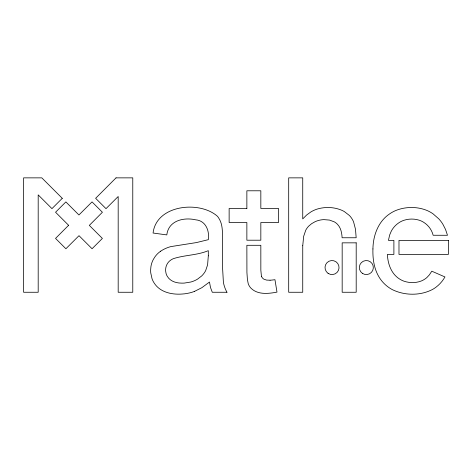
<?xml version="1.0" encoding="UTF-8"?>
<svg xmlns="http://www.w3.org/2000/svg" width="472" height="472" viewBox="0 0 472 472"><rect width="100%" height="100%" fill="white"/><g stroke="black" fill="none" stroke-linecap="round" stroke-linejoin="round"><path stroke-width="0.71" d="M194.464 291.407L201.827 287.702L209.485 282.044L210.5 287.525L212.294 292.262L226.961 292.262M270.055 280.215L266.65 280.102L263.99 279.235A5.971 5.971 0 0 1 261.553 276.509M270.055 280.22A46.881 46.881 0 0 0 273.135 279.931L274.958 279.701L276.987 292.109C268.379 293.767 257.671 294.959 250.921 288.138A12.567 12.567 0 0 1 248.803 285.064A9.9 9.9 0 0 1 248.178 283.454L247.405 279.465L246.921 272.433L246.862 245.298L260.833 245.298L260.845 270.208L261.399 276.002A4.207 4.207 0 0 0 261.571 276.503M226.973 292.257A31.441 31.441 0 0 1 223.398 282.321L222.601 268.373L222.513 238.808C222.454 231.693 222.772 223.934 218.548 217.787A18.196 18.196 0 0 0 217.445 216.294C199.709 200.411 156.397 204.665 153.064 233.032L166.799 234.908C168.504 220.589 183.655 217.073 195.638 219.816C205.786 220.601 209.651 230.873 208.311 239.67L196.429 242.578L170.775 246.614A34.356 34.356 0 0 0 160.651 251.187M160.663 251.21A22.532 22.532 0 0 0 154.91 256.904L153.412 259.293A22.184 22.184 0 0 0 150.916 266.715L150.656 269.659A27.695 27.695 0 0 0 150.757 272.952L152.049 278.787A20.963 20.963 0 0 0 154.108 282.935C159.914 292.239 171.784 294.823 182.039 294.044A42.704 42.704 0 0 0 194.47 291.43M208.311 255.824L207.597 264.839L205.668 270.627A21.234 21.234 0 0 1 201.656 275.978L197.538 279.129A26.703 26.703 0 0 1 190.889 282.008L184.328 283.076A35.648 35.648 0 0 1 181.319 283.117C175.973 283.094 170.103 281.182 167.289 276.315A11.464 11.464 0 0 1 166.044 273.353L165.696 271.4A14.083 14.083 0 0 1 165.637 269.571L165.654 269.117A12.065 12.065 0 0 1 167.572 263.346A11.794 11.794 0 0 1 171.035 259.907L172.245 259.199A14.791 14.791 0 0 1 173.584 258.591C184.918 254.963 197.237 255.317 208.311 250.673L208.311 255.824M302.747 245.723L302.735 292.262L288.693 292.262L288.693 177.861L302.735 177.861L302.735 218.908L306.605 215.037L310.836 211.969A29.937 29.937 0 0 1 317.042 209.12C325.072 206.659 334.064 206.966 341.817 210.294A27.506 27.506 0 0 1 344.383 211.609L349.374 215.468A20.237 20.237 0 0 1 352.472 219.616A20.709 20.709 0 0 1 353.593 221.923L355.504 229.309L356.171 237.758L342.106 237.758C341.875 233.038 340.914 227.976 337.58 224.412A14.166 14.166 0 0 0 334.359 221.881L329.515 220.082L323.886 219.627A22.697 22.697 0 0 0 315.007 221.746L311.597 223.698L308.712 226.123A17.688 17.688 0 0 0 305.714 230.283L303.649 236.378L302.747 245.723M372.933 248.95C372.603 259.122 374.154 269.813 379.925 278.421A34.226 34.226 0 0 0 383.541 282.94A35.093 35.093 0 0 0 386.326 285.566A33.872 33.872 0 0 0 392.592 289.761C404.893 295.673 420.251 295.814 432.44 289.501A31.311 31.311 0 0 0 436.104 287.112A33.211 33.211 0 0 0 444.96 276.946L431.797 271.193L429.343 274.91L426.948 277.465A18.278 18.278 0 0 1 425.644 278.527A19.712 19.712 0 0 1 421.231 281.005C415.773 283.117 409.548 283.082 404.032 281.2A22.007 22.007 0 0 1 399.808 279.158C391.335 274.055 387.754 263.872 387.406 254.414L393.89 254.414L393.89 240.366L388.432 240.366L389.654 235.003L391.27 231.191A22.886 22.886 0 0 1 394.775 226.271A24.131 24.131 0 0 1 397.182 224.023L398.976 222.707A21.411 21.411 0 0 1 403.879 220.306C408.805 218.689 414.263 218.636 419.213 220.206A20.485 20.485 0 0 1 423.561 222.235C428.305 225.132 431.809 229.876 433.143 235.262L447.491 235.286L445.544 229.463L442.883 224.259A34.491 34.491 0 0 0 438.759 218.831L433.107 213.881A33.488 33.488 0 0 0 426.7 210.347C416.988 206.476 405.737 206.583 396.032 210.406A34.291 34.291 0 0 0 389.447 214.011C378.101 221.687 373.098 235.711 372.933 248.95M68.611 225.292L55.537 238.407L65.891 248.762L79.007 235.687L92.064 248.744L102.383 238.425L89.326 225.368L102.4 212.252L92.04 201.898L78.93 214.972L65.873 201.916L55.554 212.235L68.611 225.292M116.035 177.861L95.639 198.299L105.999 208.659L118.183 196.511L118.183 292.262L132.774 292.262L132.774 177.861L116.035 177.861M62.274 198.317L51.955 208.636L38.191 194.877L38.191 292.262L23.6 292.262L23.6 177.861L41.819 177.861L62.274 198.317M246.862 208.459L229.138 208.488L229.138 222.507L246.862 222.536L246.862 240.207L260.833 240.207L260.833 222.536L278.557 222.507L278.557 208.488L260.833 208.459L260.833 190.788L246.862 190.788L246.862 208.459M448.4 240.366L398.982 240.366L398.982 254.39L448.4 254.39L448.4 240.366M356.195 242.844L342.171 242.844L342.171 292.262L356.195 292.262L356.195 242.844M328.099 273.359A7.009 7.009 0 0 0 339.02 268.055A7.009 7.009 0 0 0 328.966 261.246A7.009 7.009 0 0 0 328.099 273.359M362.407 273.359A7.009 7.009 0 0 0 373.328 268.055A7.009 7.009 0 0 0 363.275 261.246A7.009 7.009 0 0 0 362.407 273.359"/></g></svg>
